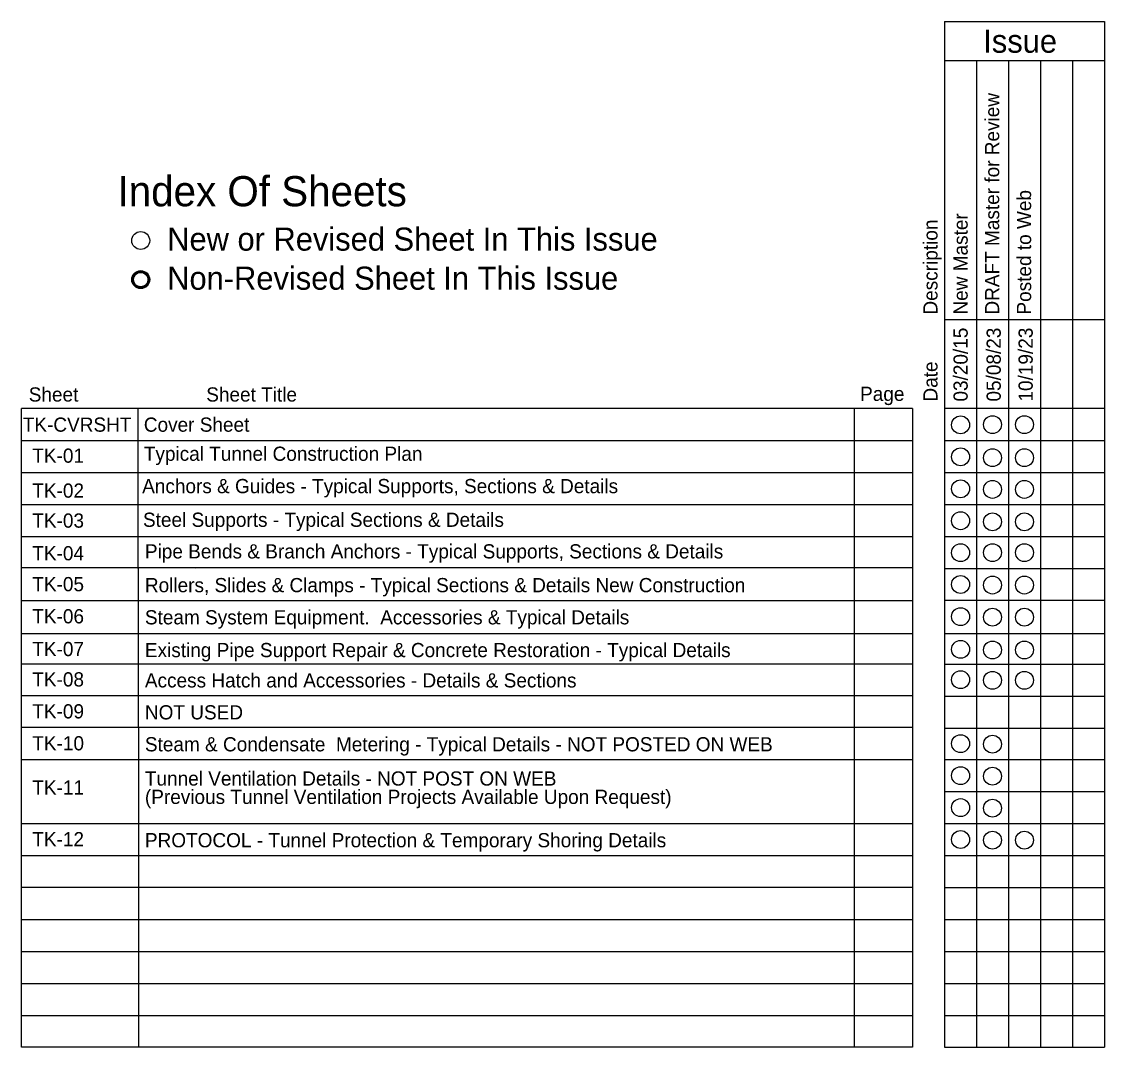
# Model space of a CAD drawing. Extents: x 10001 to 10289, y 9999 to 10191.
# Drawn here: x 10225.9 to 10276.7, y 10049.6 to 10097.7 of the extents above; entities that cross this region are included whole.
import ezdxf

# ---------------------------------------------------------------- set-up
doc = ezdxf.new("R2010")
doc.units = 0
for name, color, linetype in [('G-INDX-LINE', 7, 'Continuous'), ('G-INDX-REVD', 7, 'Continuous'), ('G-INDX-TEXT', 7, 'Continuous')]:
    doc.layers.add(name, color=color, linetype=linetype)

msp = doc.modelspace()

# ---------------------------------------------------------------- linework, layer by layer
at = {"layer": 'G-INDX-LINE'}
for p, q in [((10269.211, 10097.742), (10269.211, 10079.575)), ((10269.211, 10097.742), (10276.711, 10097.742)), ((10276.711, 10097.742), (10276.711, 10079.575)), ((10276.711, 10095.908), (10269.211, 10095.908)), ((10270.711, 10095.908), (10270.711, 10079.575)), ((10272.211, 10095.908), (10272.211, 10079.575)), ((10273.711, 10095.908), (10273.711, 10079.575)), ((10275.211, 10095.908), (10275.211, 10079.575)), ((10276.711, 10083.742), (10269.211, 10083.742)), ((10225.878, 10072.075), (10225.878, 10079.575)), ((10267.711, 10079.575), (10225.878, 10079.575)), ((10231.333, 10079.575), (10231.333, 10072.075)), ((10264.967, 10079.575), (10264.967, 10072.075)), ((10267.711, 10079.575), (10267.711, 10072.075)), ((10269.211, 10079.575), (10269.211, 10072.075)), ((10276.711, 10079.575), (10269.211, 10079.575)), ((10270.711, 10079.575), (10270.711, 10072.075)), ((10272.211, 10079.575), (10272.211, 10072.075)), ((10273.711, 10079.575), (10273.711, 10072.075)), ((10275.211, 10079.575), (10275.211, 10072.075)), ((10276.711, 10079.575), (10276.711, 10072.075)), ((10225.878, 10078.075), (10267.711, 10078.075)), ((10269.211, 10078.075), (10276.711, 10078.075)), ((10225.878, 10076.575), (10267.711, 10076.575)), ((10269.211, 10076.575), (10276.711, 10076.575)), ((10225.878, 10075.075), (10267.711, 10075.075)), ((10269.211, 10075.075), (10276.711, 10075.075)), ((10225.878, 10073.575), (10267.711, 10073.575)), ((10269.211, 10073.575), (10276.711, 10073.575)), ((10225.878, 10064.604), (10225.878, 10072.104)), ((10267.711, 10072.104), (10225.878, 10072.104)), ((10225.878, 10072.075), (10225.878, 10072.075)), ((10231.347, 10072.104), (10231.347, 10064.604)), ((10234.045, 10072.075), (10234.045, 10072.075)), ((10264.967, 10072.104), (10264.967, 10064.604)), ((10264.967, 10072.075), (10264.967, 10072.075)), ((10267.711, 10072.104), (10267.711, 10064.604)), ((10267.711, 10072.075), (10267.711, 10072.075)), ((10269.211, 10072.083), (10269.211, 10064.583)), ((10269.211, 10072.075), (10276.711, 10072.075)), ((10269.211, 10072.075), (10269.211, 10072.075)), ((10270.711, 10072.083), (10270.711, 10064.583)), ((10270.711, 10072.075), (10270.711, 10072.075)), ((10272.211, 10072.083), (10272.211, 10064.583)), ((10272.211, 10072.075), (10272.211, 10072.075)), ((10273.711, 10072.083), (10273.711, 10064.583)), ((10273.711, 10072.075), (10273.711, 10072.075)), ((10275.211, 10072.083), (10275.211, 10064.583)), ((10275.211, 10072.075), (10275.211, 10072.075)), ((10276.711, 10072.083), (10276.711, 10064.583)), ((10276.711, 10072.075), (10276.711, 10072.075)), ((10225.878, 10070.565), (10267.711, 10070.565)), ((10269.211, 10070.583), (10276.711, 10070.583)), ((10225.878, 10069.028), (10267.711, 10069.028)), ((10269.211, 10069.028), (10276.711, 10069.028)), ((10225.878, 10067.604), (10267.711, 10067.604)), ((10226.033, 10067.604), (10226.033, 10067.604)), ((10234.2, 10067.604), (10234.2, 10067.604)), ((10269.211, 10067.583), (10276.711, 10067.583)), ((10225.878, 10066.104), (10267.711, 10066.104)), ((10269.211, 10066.083), (10276.711, 10066.083)), ((10267.711, 10064.604), (10225.878, 10064.604)), ((10225.878, 10057.101), (10225.878, 10064.601)), ((10231.369, 10064.601), (10231.369, 10057.101)), ((10264.967, 10064.604), (10264.967, 10064.604)), ((10264.967, 10064.601), (10264.967, 10057.101)), ((10267.711, 10064.604), (10267.711, 10064.604)), ((10267.711, 10064.601), (10267.711, 10057.101)), ((10269.211, 10064.601), (10269.211, 10057.101)), ((10269.211, 10064.583), (10276.711, 10064.583)), ((10269.211, 10064.583), (10269.211, 10064.583)), ((10270.711, 10064.601), (10270.711, 10057.101)), ((10270.711, 10064.583), (10270.711, 10064.583)), ((10272.211, 10064.601), (10272.211, 10057.101)), ((10272.211, 10064.583), (10272.211, 10064.583)), ((10273.711, 10064.601), (10273.711, 10057.101)), ((10273.711, 10064.583), (10273.711, 10064.583)), ((10275.211, 10064.601), (10275.211, 10057.101)), ((10275.211, 10064.583), (10275.211, 10064.583)), ((10276.711, 10064.601), (10276.711, 10057.101)), ((10276.711, 10064.583), (10276.711, 10064.583)), ((10225.878, 10063.101), (10267.711, 10063.101)), ((10269.211, 10063.101), (10276.711, 10063.101)), ((10269.211, 10061.601), (10276.711, 10061.601)), ((10225.878, 10060.101), (10267.711, 10060.101)), ((10226.033, 10060.101), (10226.033, 10060.101)), ((10234.2, 10060.101), (10234.2, 10060.101)), ((10269.211, 10060.101), (10276.711, 10060.101)), ((10225.878, 10058.601), (10267.711, 10058.601)), ((10269.211, 10058.601), (10276.711, 10058.601)), ((10267.711, 10057.101), (10225.878, 10057.101)), ((10225.878, 10049.594), (10225.878, 10057.094)), ((10231.367, 10057.094), (10231.367, 10049.594)), ((10264.967, 10057.101), (10264.967, 10057.101)), ((10264.967, 10057.094), (10264.967, 10049.594)), ((10267.711, 10057.101), (10267.711, 10057.101)), ((10267.711, 10057.094), (10267.711, 10049.594)), ((10269.211, 10057.101), (10276.711, 10057.101)), ((10269.211, 10057.101), (10269.211, 10057.101)), ((10269.211, 10057.101), (10269.211, 10049.601)), ((10270.711, 10057.101), (10270.711, 10057.101)), ((10270.711, 10057.093), (10270.711, 10049.593)), ((10272.211, 10057.101), (10272.211, 10057.101)), ((10272.211, 10057.093), (10272.211, 10049.593)), ((10273.711, 10057.101), (10273.711, 10057.101)), ((10273.711, 10057.093), (10273.711, 10049.593)), ((10275.211, 10057.101), (10275.211, 10057.101)), ((10275.211, 10057.093), (10275.211, 10049.593)), ((10276.711, 10057.101), (10276.711, 10057.101)), ((10276.711, 10057.101), (10276.711, 10049.601)), ((10225.878, 10055.594), (10267.711, 10055.594)), ((10269.211, 10055.593), (10276.711, 10055.593)), ((10225.878, 10054.094), (10267.711, 10054.094)), ((10269.211, 10054.093), (10276.711, 10054.093)), ((10225.878, 10052.594), (10267.711, 10052.594)), ((10269.211, 10052.593), (10276.711, 10052.593)), ((10225.878, 10051.094), (10267.711, 10051.094)), ((10269.211, 10051.093), (10276.711, 10051.093)), ((10267.711, 10049.594), (10225.878, 10049.594)), ((10225.878, 10049.594), (10225.878, 10049.594)), ((10234.045, 10049.594), (10234.045, 10049.594)), ((10264.967, 10049.594), (10264.967, 10049.594)), ((10267.711, 10049.594), (10267.711, 10049.594)), ((10269.211, 10049.601), (10276.711, 10049.601)), ((10269.211, 10049.601), (10269.211, 10049.601)), ((10270.711, 10049.593), (10270.711, 10049.593)), ((10272.211, 10049.593), (10272.211, 10049.593)), ((10273.711, 10049.593), (10273.711, 10049.593)), ((10275.211, 10049.593), (10275.211, 10049.593)), ((10276.711, 10049.593), (10276.711, 10049.593))]:
    msp.add_line(p, q, dxfattribs=at)
at = {"layer": 'G-INDX-REVD'}
for centre, radius in [((10231.469, 10087.466), 0.42), ((10231.469, 10085.633), 0.42), ((10231.469, 10085.633), 0.378), ((10231.469, 10085.633), 0.337), ((10269.961, 10078.814), 0.42), ((10271.46, 10078.825), 0.42), ((10272.96, 10078.825), 0.42), ((10269.961, 10077.314), 0.42), ((10271.46, 10077.273), 0.42), ((10272.96, 10077.273), 0.42), ((10269.961, 10075.814), 0.42), ((10271.46, 10075.784), 0.42), ((10272.96, 10075.784), 0.42), ((10269.961, 10074.314), 0.42), ((10271.46, 10074.265), 0.42), ((10272.96, 10074.265), 0.42), ((10269.961, 10072.814), 0.42), ((10271.46, 10072.817), 0.42), ((10272.96, 10072.817), 0.42), ((10269.961, 10071.322), 0.42), ((10271.46, 10071.294), 0.42), ((10272.96, 10071.294), 0.42), ((10269.961, 10069.812), 0.42), ((10271.46, 10069.784), 0.42), ((10272.96, 10069.784), 0.42), ((10269.961, 10068.275), 0.42), ((10271.46, 10068.247), 0.42), ((10272.96, 10068.247), 0.42), ((10269.961, 10066.851), 0.42), ((10271.46, 10066.823), 0.42), ((10272.96, 10066.823), 0.42), ((10269.961, 10063.851), 0.42), ((10271.46, 10063.823), 0.42), ((10269.961, 10062.348), 0.42), ((10271.46, 10062.32), 0.42), ((10269.961, 10060.848), 0.42), ((10271.46, 10060.82), 0.42), ((10269.961, 10059.348), 0.42), ((10271.46, 10059.32), 0.42), ((10272.96, 10059.32), 0.42)]:
    msp.add_circle(centre, radius, dxfattribs=at)

# ---------------------------------------------------------------- texts
at = {"layer": 'G-INDX-TEXT'}
for s, height, p in [('Issue', 1.0833, (10271.027, 10096.283)), ('Index Of Sheets', 1.41667, (10230.378, 10089.075)), ('New or Revised Sheet In This Issue', 1.08333, (10232.711, 10086.992)), ('Non-Revised Sheet In This Issue', 1.08333, (10232.711, 10085.158)), ('Sheet', 0.6667, (10226.211, 10079.908)), ('Sheet Title', 0.66667, (10234.545, 10079.908)), ('Page', 0.6667, (10265.243, 10079.938)), ('TK-CVRSHT', 0.6667, (10225.93, 10078.492)), ('Cover Sheet                                                           ', 0.66667, (10231.614, 10078.492)), ('TK-01', 0.6667, (10226.378, 10077.037)), ('Typical Tunnel Construction Plan', 0.66667, (10231.614, 10077.126)), ('Anchors & Guides - Typical Supports, Sections & Details', 0.66667, (10231.536, 10075.607)), ('TK-02', 0.6667, (10226.378, 10075.395)), ('TK-03', 0.6667, (10226.378, 10073.988)), ('Steel Supports - Typical Sections & Details ', 0.66667, (10231.575, 10074.027)), ('Pipe Bends & Branch Anchors - Typical Supports, Sections & Details', 0.66667, (10231.665, 10072.543)), ('TK-04', 0.6667, (10226.378, 10072.455)), ('TK-05', 0.6667, (10226.378, 10071.005)), ('Rollers, Slides & Clamps - Typical Sections & Details New Construction', 0.66667, (10231.665, 10070.958)), ('TK-06', 0.6667, (10226.378, 10069.496)), ('Steam System Equipment.  Accessories & Typical Details', 0.66667, (10231.665, 10069.448)), ('TK-07', 0.6667, (10226.378, 10067.958)), ('Existing Pipe Support Repair & Concrete Restoration - Typical Details', 0.66667, (10231.665, 10067.91)), ('TK-08', 0.6667, (10226.378, 10066.534)), ('Access Hatch and Accessories - Details & Sections', 0.66667, (10231.665, 10066.487)), ('TK-09', 0.6667, (10226.378, 10065.034)), ('NOT USED', 0.6667, (10231.665, 10064.987)), ('TK-10', 0.6667, (10226.378, 10063.534)), ('Steam & Condensate  Metering - Typical Details - NOT POSTED ON WEB', 0.66667, (10231.665, 10063.487)), ('Tunnel Ventilation Details - NOT POST ON WEB', 0.66667, (10231.665, 10061.881)), ('TK-11', 0.6667, (10226.378, 10061.458)), ('(Previous Tunnel Ventilation Projects Available Upon Request)', 0.66667, (10231.665, 10061.018)), ('TK-12', 0.6667, (10226.378, 10059.031)), ('PROTOCOL - Tunnel Protection & Temporary Shoring Details', 0.66667, (10231.665, 10058.984))]:
    msp.add_text(s, height=height, dxfattribs=at).set_placement(p)
for s, height, p in [('DRAFT Master for Review', 0.66667, (10271.774, 10083.992)), ('Posted to Web', 0.66667, (10273.274, 10083.992)), ('Description', 0.66667, (10268.878, 10083.992)), ('New Master', 0.6667, (10270.295, 10083.992)), ('03/20/15', 0.6667, (10270.295, 10079.908)), ('05/08/23', 0.6667, (10271.849, 10079.908)), ('10/19/23', 0.6667, (10273.349, 10079.908)), ('Date', 0.6667, (10268.878, 10079.908))]:
    msp.add_text(s, height=height, rotation=90, dxfattribs=at).set_placement(p)

doc.saveas('drawing.dxf')
